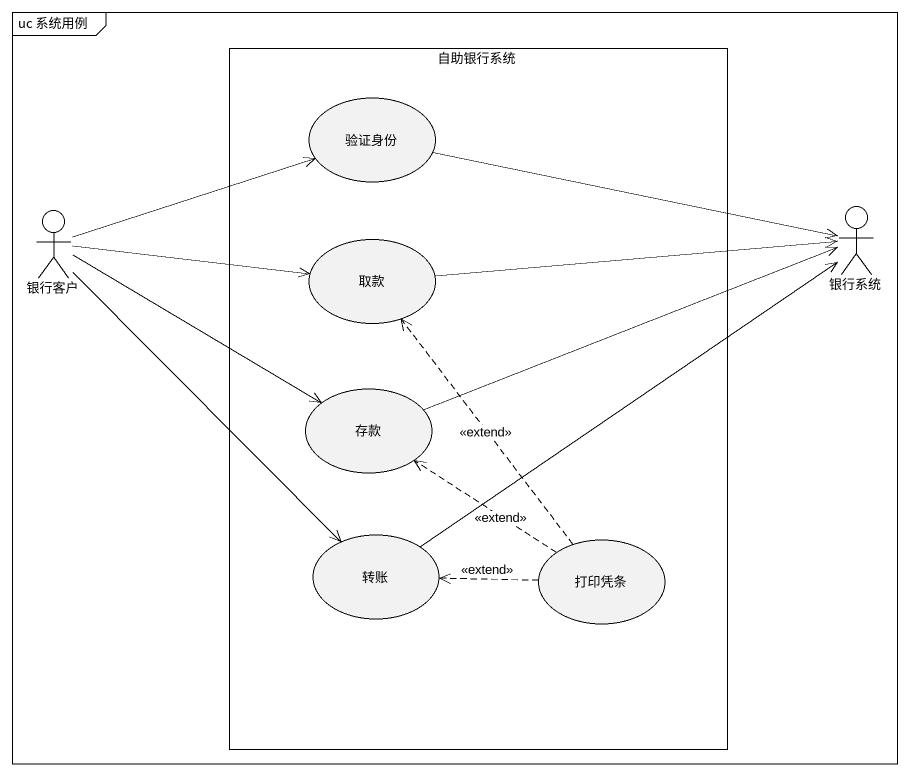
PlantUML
@startuml
mainframe uc 系统用例
rectangle 自助银行系统 {
  usecase 验证身份
  usecase 取款
  usecase 存款
  usecase 转账
  usecase 打印凭条
}
actor 银行客户
actor 银行系统
验证身份 -right-> 银行系统
银行客户 -right-> 验证身份
银行客户 -right-> 取款
银行客户 -right-> 存款
银行客户 --> 转账
取款 -right-> 银行系统
存款 -right-> 银行系统
转账 -up-> 银行系统
打印凭条 .up.> 取款 : <<extend>>
打印凭条 .up.> 存款 : <<extend>>
打印凭条 .left.> 转账 : <<extend>>
@enduml
